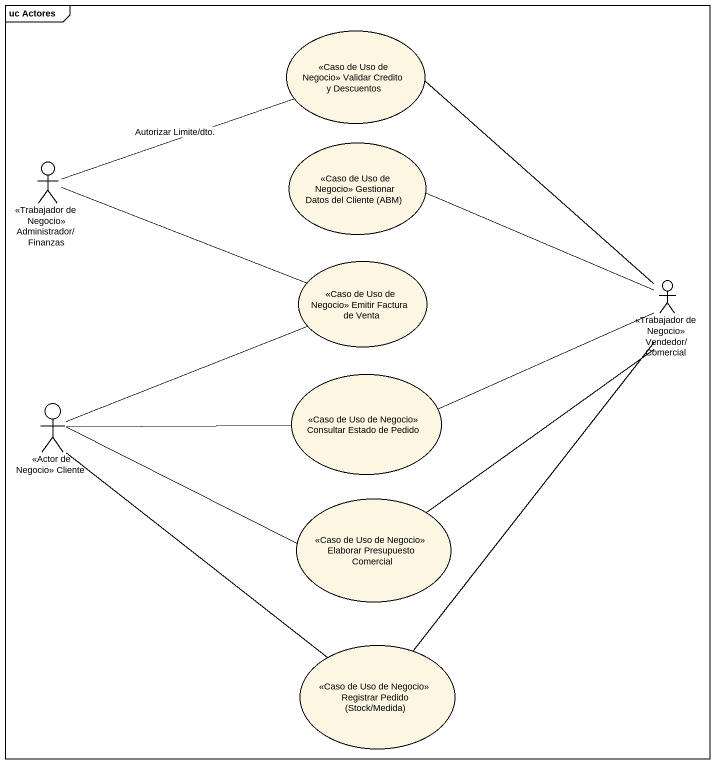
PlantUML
@startuml
mainframe uc Actores
usecase "<<Caso de Uso de Negocio>> Validar Credito y Descuentos" as Caso_de_Uso_de_Negocio
actor "<<Trabajador de Negocio>> Administrador/ Finanzas" as Trabajador_de_Negocio
usecase "<<Caso de Uso de Negocio>> Gestionar Datos del Cliente (ABM)" as Caso_de_Uso_de_Negocio_2
usecase "<<Caso de Uso de Negocio>> Emitir Factura de Venta" as Caso_de_Uso_de_Negocio_3
actor "<<Trabajador de Negocio>> Vendedor/Comercial" as Trabajador_de_Negocio_2
actor "<<Actor de Negocio>> Cliente" as Actor_de_Negocio_Cliente
usecase "<<Caso de Uso de Negocio>> Consultar Estado de Pedido" as Caso_de_Uso_de_Negocio_4
usecase "<<Caso de Uso de Negocio>> Elaborar Presupuesto Comercial" as Caso_de_Uso_de_Negocio_5
usecase "<<Caso de Uso de Negocio>> Registrar Pedido (Stock/Medida)" as Caso_de_Uso_de_Negocio_6
Trabajador_de_Negocio -right- Caso_de_Uso_de_Negocio : Autorizar Limite/dto.
Trabajador_de_Negocio -right- Caso_de_Uso_de_Negocio_3
Trabajador_de_Negocio_2 -up- Caso_de_Uso_de_Negocio
Trabajador_de_Negocio_2 -left- Caso_de_Uso_de_Negocio_2
Trabajador_de_Negocio_2 -left- Caso_de_Uso_de_Negocio_4
Trabajador_de_Negocio_2 -- Caso_de_Uso_de_Negocio_5
Trabajador_de_Negocio_2 -- Caso_de_Uso_de_Negocio_6
Actor_de_Negocio_Cliente -right- Caso_de_Uso_de_Negocio_3
Actor_de_Negocio_Cliente -right- Caso_de_Uso_de_Negocio_4
Actor_de_Negocio_Cliente -right- Caso_de_Uso_de_Negocio_5
Actor_de_Negocio_Cliente -- Caso_de_Uso_de_Negocio_6
@enduml
